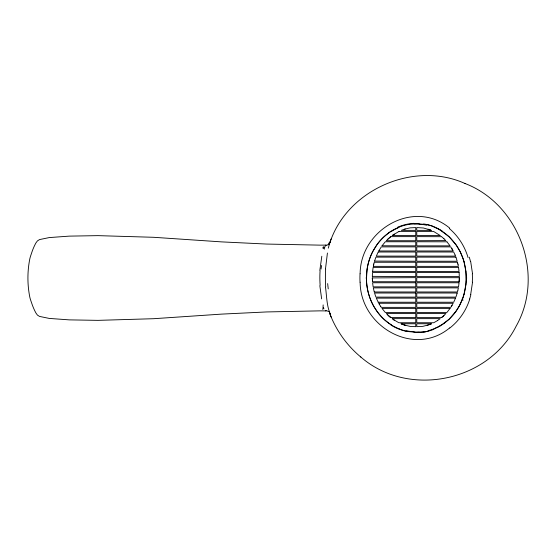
<?xml version="1.0" encoding="UTF-8"?>
<svg xmlns="http://www.w3.org/2000/svg" width="556" height="556" viewBox="0 0 556 556"><rect width="100%" height="100%" fill="white"/><g stroke="black" fill="none" stroke-linecap="round" stroke-linejoin="round"><path stroke-width="0.83" d="M366.46 279.105L367.092 269.243M465.907 271.745L466.213 279.119M459.305 277.701L416.771 277.632L416.771 281.732L459.138 281.732L459.305 277.791M459.298 278.146L459.291 278.66M370.359 299.135C365.139 285.694 365.153 270.306 370.359 256.865M456.58 245.55C464.19 256.796 467.283 270.814 465.907 284.255M466.206 279.404L466.116 281.67M459.256 279.633L459.159 281.475M329.527 311.833L327.123 310.908L320.061 310.86L266.741 311.937L221.51 314.119L153.602 318.706L97.96 320.36L69.312 319.874L49.241 318.421L39.511 316.413L37.419 315.085L35.883 312.938A60.048 60.048 0 0 1 32.241 304.751L30.427 299.489A38.983 38.983 0 0 1 29.774 296.98C27.307 284.484 27.307 271.516 29.774 259.02A38.983 38.983 0 0 1 30.427 256.511L32.206 251.236A60.048 60.048 0 0 1 35.855 243.041L37.419 240.915L39.511 239.587L49.241 237.579L69.312 236.126L97.96 235.64L153.602 237.294L221.51 241.881L266.741 244.063L320.061 245.14L327.123 245.092L329.527 244.167M466.095 281.955C465.455 292.053 462.258 302.047 456.58 310.45M325.503 268.847L327.421 253.022M472.53 282.212L470.654 294.659M360.128 273.788C360.351 229.558 414.025 198.464 449.7 228.113M319.846 270.279L321.813 256.246M465.872 284.547L463.982 294.402M367.141 268.958C369.462 252.924 379.109 237.919 393.3 229.913A48.504 47.475 -1.5 0 1 394.176 229.399L399.027 227.133M373.417 265.844L373.319 266.359L415.749 266.359L415.749 262.258L374.257 262.258L373.813 264.01M328.311 248.157C342.698 191.799 412.072 159.704 464.872 183.445L465.184 183.584M373.41 265.9L373.542 265.254M373.437 265.754L373.604 264.934M457.935 290.051L458.366 287.883L416.771 287.883L416.771 291.983L457.484 291.983L457.887 290.295M373.625 264.851L373.827 263.947M323.446 248.615L323.926 247.031M463.954 294.492L463.273 296.723M463.176 297.022L462.432 299.114M329.472 243.285L331.167 238.927M462.314 299.42L459.332 305.904L455.739 311.659M370.477 256.573L371.338 254.509M329.666 242.77L330.563 241.512M371.471 254.217L372.437 252.174M372.583 251.882L377.197 244.355A52.924 52.361 15.1 0 1 389.054 232.79M378.184 252.097L376.322 256.107L415.749 256.107L415.749 252.007L378.233 252.007M452.66 304.174L453.147 303.277L416.771 303.263L416.771 307.364L450.749 307.364L451.729 305.786M378.817 250.93L381.291 246.878L415.749 246.878L415.749 250.978L378.789 250.978M452.306 304.792L452 305.32M452.118 305.126L451.618 305.967M456.393 310.728L449.172 319.186L440.255 325.892M326.184 310.512L325.635 310.86M387.754 239.288L386.281 240.727L415.749 240.727L415.749 236.627L390.819 236.627L387.838 239.212M443.938 315.495L445.94 313.514L416.771 313.514L416.771 317.615L441.533 317.615L443.938 315.495L443.445 315.954M388.046 239.017L389.096 238.072M443.32 316.072L442.944 316.406M442.687 316.635L441.916 317.295M389.436 237.78L390.819 236.627M449.7 327.887C414.053 357.508 360.406 326.525 360.128 282.212M392.355 235.452L399.02 231.4M392.501 235.348L392.182 235.584L415.749 235.605L415.749 231.386L399.055 231.386M392.925 235.042L393.752 234.465M444.147 323.349L442.034 324.801M388.978 232.679L391.118 231.226M393.87 234.382L394.28 234.111M437.37 320.659L440.241 318.637L416.771 318.637L416.771 322.737L433.75 322.737L437.37 320.659M360.691 356.924L360.9 357.112C408.222 398.117 488.092 382.069 516.149 326.177C545.061 275.38 519.519 204.212 464.872 183.445M438.496 326.879L433.659 329.11M429.072 324.732L431.553 323.766L416.771 323.766L416.771 326.671L422.852 326.358L428.996 324.76M404.372 229.246L401.342 230.358L415.749 230.358L415.749 227.571L410.092 227.856L404.705 229.141M428.176 325.038L427.189 325.343M404.803 229.107L405.234 228.975M408.994 224.353L417.104 223.734M423.693 331.751L416.34 332.266L408.994 331.647M414.053 223.804L423.693 224.249M419.224 332.203L414.053 332.196M431.268 230.358L416.771 230.358L416.771 227.578L423.443 227.988L430.692 230.121M446.927 241.804L416.771 241.756L416.771 245.856L450.068 245.856L447.017 241.909M365.994 278L366.453 278M466.22 278L466.762 278M374.257 291.983L415.749 291.983L415.749 287.883L373.319 287.883L374.237 291.921M378.233 302.235L415.749 302.235L415.749 298.134L376.322 298.134L378.184 302.144M390.729 317.539L415.749 317.615L415.749 313.514L386.281 313.514L388.178 315.349M417.382 223.741L419.224 223.797M325.635 245.14L326.184 245.488M405.234 325.267L410.245 326.414L415.749 326.671L415.749 323.766L401.057 323.766A41.526 41.526 0 0 0 403.246 324.614L404.629 325.079M405.324 325.295L404.976 325.19M405.15 325.239L404.712 325.107M404.886 325.163L403.246 324.614M428.106 229.183L429.156 229.538M433.659 226.89L438.496 229.121M399.027 328.867L394.19 326.58A48.504 47.475 1.5 0 1 393.294 326.108L390.701 324.502M440.255 230.108L449.172 236.814L456.393 245.272M393.44 319.561L398.812 322.737L415.749 322.737L415.749 318.637L392.154 318.637L392.473 318.873M391.118 324.774L388.978 323.321A52.924 52.521 -47.9 0 1 377.197 311.638L373.82 306.425M394.28 320.131L393.856 319.846M442.034 231.199L444.147 232.651A52.737 51.861 -62.4 0 1 455.649 244.411M390.416 324.315C375.571 314.578 366.731 297.008 366.467 279.383M393.738 319.769L392.592 318.956M330.563 314.487C326.587 306.224 326.775 296.174 325.503 287.153M439.942 235.376L433.513 231.386L416.771 231.386L416.771 235.605L440.185 235.563M390.819 317.615L390.347 317.226M390.68 317.497L390.152 317.073M441.603 236.689L416.771 236.627L416.771 240.727L445.808 240.595M390.298 317.191L389.04 316.121M390.062 316.99L387.754 314.953M441.895 236.925L443.973 238.774M388.88 315.982L388.505 315.641M329.666 313.23C335.998 330.278 346.895 345.512 360.9 357.112M443.938 238.746L445.537 240.31M462.05 299.086L463.072 300.136M455.739 244.341L460.236 251.84M380.902 306.773L381.291 307.364L415.749 307.364L415.749 303.263L378.789 303.263L379.234 304.049M380.818 306.641L380.575 306.266M380.485 306.12L379.588 304.653M452.223 249.296L450.749 246.878L416.771 246.878L416.771 250.978L453.154 250.978L452.563 249.901M451.729 248.456L452.028 248.963M379.609 304.695L379.157 303.923M452.118 249.116L452.348 249.519M452.494 249.783L452.799 250.325M373.66 306.134L372.583 304.118M372.437 303.826L371.471 301.783M460.382 252.139L463.176 258.978M371.338 301.491L370.477 299.427M455.065 254.982L453.689 252.007L416.771 252.007L416.771 256.107L455.517 256.107L455.1 255.065M329.472 312.715L331.167 317.073M323.926 308.969L323.446 307.385M463.273 259.277L463.947 261.466M463.968 261.549L465.872 271.453M457.692 263.099L457.484 262.258L416.771 262.258L416.771 266.359L458.366 266.359L458.047 264.698M457.692 263.099L458.054 264.732M470.654 261.341L472.53 273.788M321.653 298.892L319.846 285.721M372.464 281.266L372.325 277.93L372.346 278.917M372.374 279.633L372.499 281.732L415.749 281.732L415.749 277.632L372.325 277.91M397.832 328.686A47.927 47.003 0.3 0 1 390.965 324.996M406.373 331.348A44.341 42.756 8 0 1 397.874 328.596M414.074 331.779A45.578 43.625 9 0 1 406.505 330.744M428.183 331.202A45.411 44.223 8.3 0 1 419.245 332.551M435.188 328.283A44.084 42.124 4 0 1 428.044 330.695M441.895 324.6A47.698 46.169 8.8 0 1 435.146 328.193M455.795 311.694A52.737 51.903 37.6 0 1 444.126 323.314M442.159 231.025A47.698 46.662 -19.3 0 0 435.376 227.328A44.084 42.506 -6.8 0 0 426.897 224.638M419.196 224.214A45.411 43.465 -4.3 0 1 426.758 225.222M397.762 227.168A44.96 43.792 -9.1 0 1 414.032 223.331M391.278 231.477A47.927 46.412 -6.9 0 1 398.082 227.87M431.206 323.94A39.128 37.877 6.1 0 1 430.191 324.35M429.906 229.857A39.212 37.85 -4.5 0 1 431.178 230.365M403.281 324.516A40.303 38.844 9.6 0 1 401.098 323.675M399.034 227.147A44.584 42.722 -9 0 1 408.994 224.374M423.741 223.95A44.39 42.881 -6.2 0 1 433.77 226.639M438.462 229.183A48.24 47.017 -14.9 0 1 440.22 230.163M408.994 331.626A44.584 42.722 9 0 1 399.034 328.853M433.77 329.36A44.39 42.881 6.2 0 1 423.741 332.05M440.22 325.837A48.24 47.017 14.9 0 1 438.462 326.817M472.315 273.802A64.83 58.227 90 0 1 472.315 282.198M469.271 257.199A63.669 60.395 -86.6 0 1 470.445 261.396M449.359 228.544A60.958 58.463 -83.8 0 1 468.062 257.588M360.045 282.219A64.468 60.173 90 0 1 360.045 273.781M469.792 298.975A60.958 59.895 48.1 0 1 449.804 328.026M470.856 294.715A63.669 60.812 85 0 1 469.66 298.94M324.245 249.206A69.667 7.854 83.9 0 1 325.67 245.391M328.242 288.884A69.653 8.271 89.4 0 1 327.665 283.595M325.684 286.764A25.868 4.392 89.8 0 1 325.642 269.139M328.221 244.723A52.709 2.391 -83.8 0 1 328.853 243.035M323.147 304.917A49.317 2.752 84.6 0 1 322.723 309.386M320.131 285.256A22.706 4.733 89.7 0 1 320.075 270.647M322.793 248.143A45.849 2.05 -82.4 0 1 323.37 246.788M321 269.118A54.961 1.821 -81.6 0 1 321.639 265.434M372.325 276.353L415.749 276.61L415.749 272.51L372.499 272.51L372.325 276.353M459.054 282.761L458.54 286.861L416.771 286.861L416.771 282.761L459.054 282.761M372.603 271.328L415.749 271.481L415.749 267.38L373.139 267.38L372.603 271.328M457.213 293.012L455.906 297.112L416.771 297.112L416.771 293.012L457.213 293.012M374.577 261.091L415.749 261.23L415.749 257.129L375.912 257.129L374.577 261.091M455.517 298.134L453.689 302.235L416.771 302.235L416.771 298.134L455.517 298.134M450.068 308.385L446.906 312.465L416.771 312.486L416.771 308.385L450.068 308.385M382.055 245.773L415.749 245.856L415.749 241.756L385.308 241.756L382.076 245.745M455.906 257.129L416.771 257.129L416.771 261.23L457.213 261.23L455.906 257.129M458.54 267.38L416.771 267.38L416.771 271.481L459.054 271.481L458.54 267.38M459.138 272.51L416.771 272.51L416.771 276.61L459.305 276.61L459.138 272.51M415.749 282.761L372.589 282.761L373.139 286.861L415.749 286.861L415.749 282.761M415.749 293.012L374.542 293.012L375.912 297.112L415.749 297.112L415.749 293.012M415.749 308.385L382 308.385L385.308 312.486L415.749 312.486L415.749 308.385"/></g></svg>
